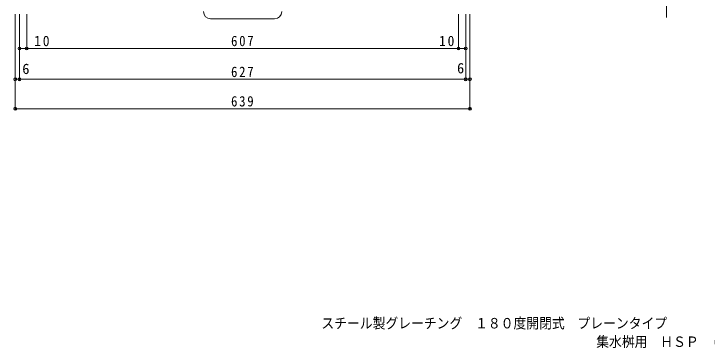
# Model space of a CAD drawing. Units: millimetres, scale not verified. Extents: x -871 to 866, y -688 to 662.
# Drawn here: x -858 to 116, y -688 to -218 of the extents above; entities that cross this region are included whole.
import ezdxf
from ezdxf.enums import TextEntityAlignment as Align

# ---------------------------------------------------------------- set-up
doc = ezdxf.new("R2010")
doc.units = ezdxf.units.MM
doc.header["$LTSCALE"] = 5
doc.header["$PDMODE"] = 32
doc.header["$PDSIZE"] = 4
doc.layers.add('B-1', color=2, linetype='Continuous', lineweight=9)
doc.layers.add('B-4', color=7, linetype='Continuous', lineweight=9)
doc.layers.add('F-5_F-5ﾚｲﾔ', color=2, linetype='Continuous')
doc.styles.add('ＭＳ ゴシック', font='')
doc.styles.get('ＭＳ ゴシック').set_extended_font_data('MS Gothic')

msp = doc.modelspace()

# ---------------------------------------------------------------- linework, layer by layer
at = {"layer": 'B-1'}
msp.add_line((-491.921, -224.992), (-581.921, -224.992), dxfattribs=at)
for centre, start, end in [((-581.921, -214.992), 180, 270), ((-491.921, -214.992), 270, 0)]:
    msp.add_arc(centre, 10, start, end, dxfattribs=at)
at = {"layer": 'B-4'}
for p, q in [((58.683, -198.392), (58.683, -223.075)), ((-856.421, -218.682), (-856.421, -352.855)), ((-850.421, -218.682), (-850.421, -311.54)), ((-840.421, -218.682), (-840.421, -268.174)), ((-233.421, -218.682), (-233.421, -268.174)), ((-223.421, -218.682), (-223.421, -311.54)), ((-217.421, -218.682), (-217.421, -352.855)), ((-850.421, -266.674), (-837.921, -266.674)), ((-837.921, -266.674), (-235.921, -266.674)), ((-235.921, -266.674), (-223.421, -266.674)), ((-856.421, -351.355), (-217.421, -351.355))]:
    msp.add_line(p, q, dxfattribs=at)
msp.add_lwpolyline([(-856.421, -310.04), (-850.421, -310.04), (-223.421, -310.04), (-217.421, -310.04)], dxfattribs=at)
for p in [(-850.421, -266.674), (-840.421, -266.674), (-233.421, -266.674), (-223.421, -266.674), (-856.421, -310.04), (-850.421, -310.04), (-223.421, -310.04), (-217.421, -310.04), (-856.421, -351.355), (-217.421, -351.355)]:
    msp.add_point(p, dxfattribs=at)

# ---------------------------------------------------------------- texts
at = {"layer": 'B-4', "color": 2, "style": 'ＭＳ ゴシック'}
for p in [(-846.536, -307.012), (-235.525, -306.034)]:
    msp.add_text('6', height=14.66, dxfattribs=at).set_placement(p, align=Align.BOTTOM_LEFT)
at = {"layer": 'B-4', "color": 2, "char_height": 14.66, "attachment_point": 7, "style": 'ＭＳ ゴシック'}
for s, insert in [('\\T1.27;\\W0.95;10', (-829.835, -263.674)), ('\\T1.27;\\W0.9;607', (-553.171, -263.674)), ('\\T1.27;\\W0.95;10', (-260.821, -263.674)), ('\\T1.27;\\W0.9;627', (-553.171, -307.04)), ('\\T1.27;\\W0.9;639', (-553.171, -348.355))]:
    msp.add_mtext(s, dxfattribs=dict(at, insert=insert))
at = {"layer": 'F-5_F-5ﾚｲﾔ', "style": 'ＭＳ ゴシック', "width": 0.9}
for s, p in [('スチール製グレーチング\u3000１８０度開閉式\u3000プレーンタイプ', (-426.188, -664.293)), ('集水桝用\u3000ＨＳＰ\u3000６６７５', (-39.905, -690.26))]:
    msp.add_text(s, height=14.66, dxfattribs=at).set_placement(p, align=Align.BOTTOM_LEFT)

doc.saveas('drawing.dxf')
